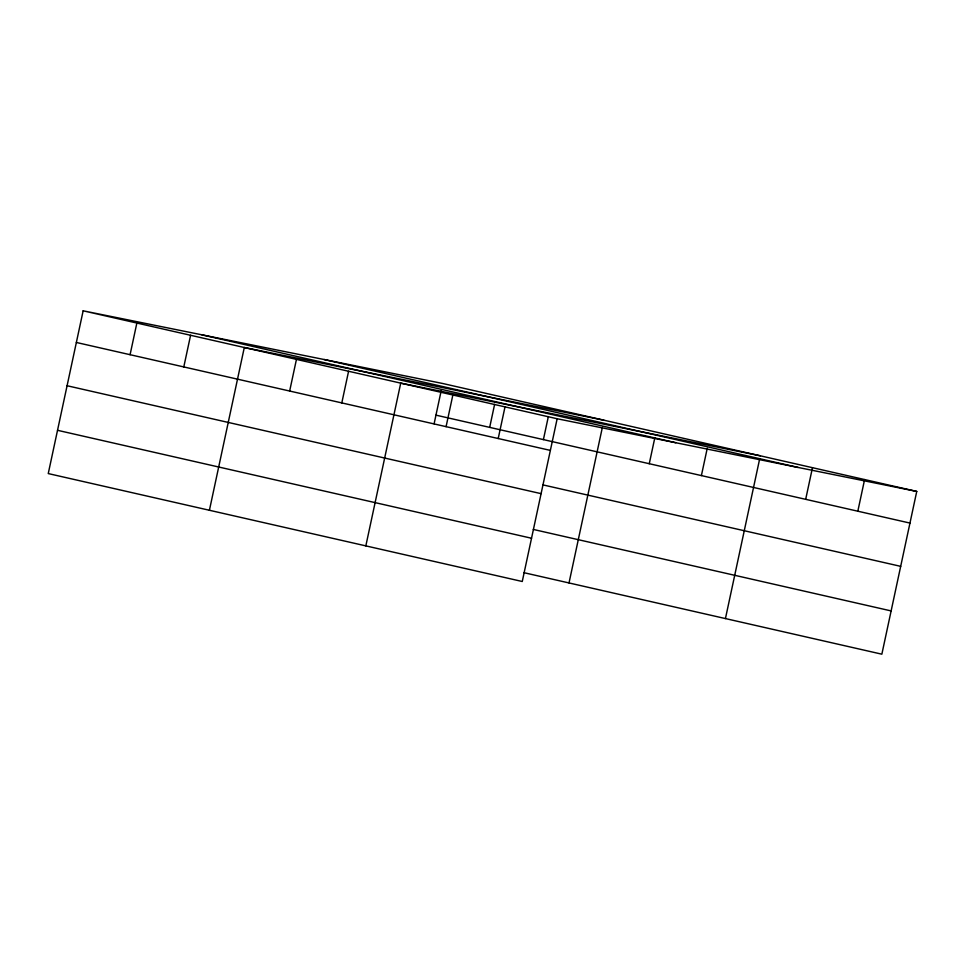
<?xml version="1.0" encoding="UTF-8"?>
<svg xmlns="http://www.w3.org/2000/svg" width="965" height="965" viewBox="0 0 965 965"><rect width="100%" height="100%" fill="white"/><g stroke="black" fill="none" stroke-linecap="round" stroke-linejoin="round"><path stroke-width="1.45" d="M83.147 310.814L48.25 473.574L522.258 581.497L557.155 418.75L83.147 310.814L442.742 383.503L916.75 491.426L881.853 654.186L524.007 572.703M130.082 354.698L136.861 323.046M183.796 366.929L190.588 335.277M209.417 510.268L244.302 347.509L603.909 420.197M289.657 391.03L296.448 359.39M341.803 402.912L348.582 371.26M365.832 545.888L400.728 383.129L760.324 455.806M434.105 423.804L441.198 390.692M446.083 426.651L452.862 394.999M489.677 427.374L494.611 404.359M498.217 438.52L505.009 406.88M543.404 439.606L548.337 416.591M569.012 582.944L602.365 427.386M649.264 463.719L654.813 437.82M701.398 475.588L707.261 448.255M725.439 618.565L759.708 458.689M805.678 499.327L812.47 467.687M857.825 511.209L864.604 479.557M557.155 418.75L916.75 491.426M324.071 359.511L798.079 467.446M201.806 334.807L675.814 442.73M435.963 415.143L909.971 523.078M76.356 342.466L550.364 450.402M542.837 484.864L900.695 566.346M67.08 385.735L541.088 493.658M533.283 529.435L891.129 610.917M57.526 430.306L531.534 538.241"/></g></svg>
